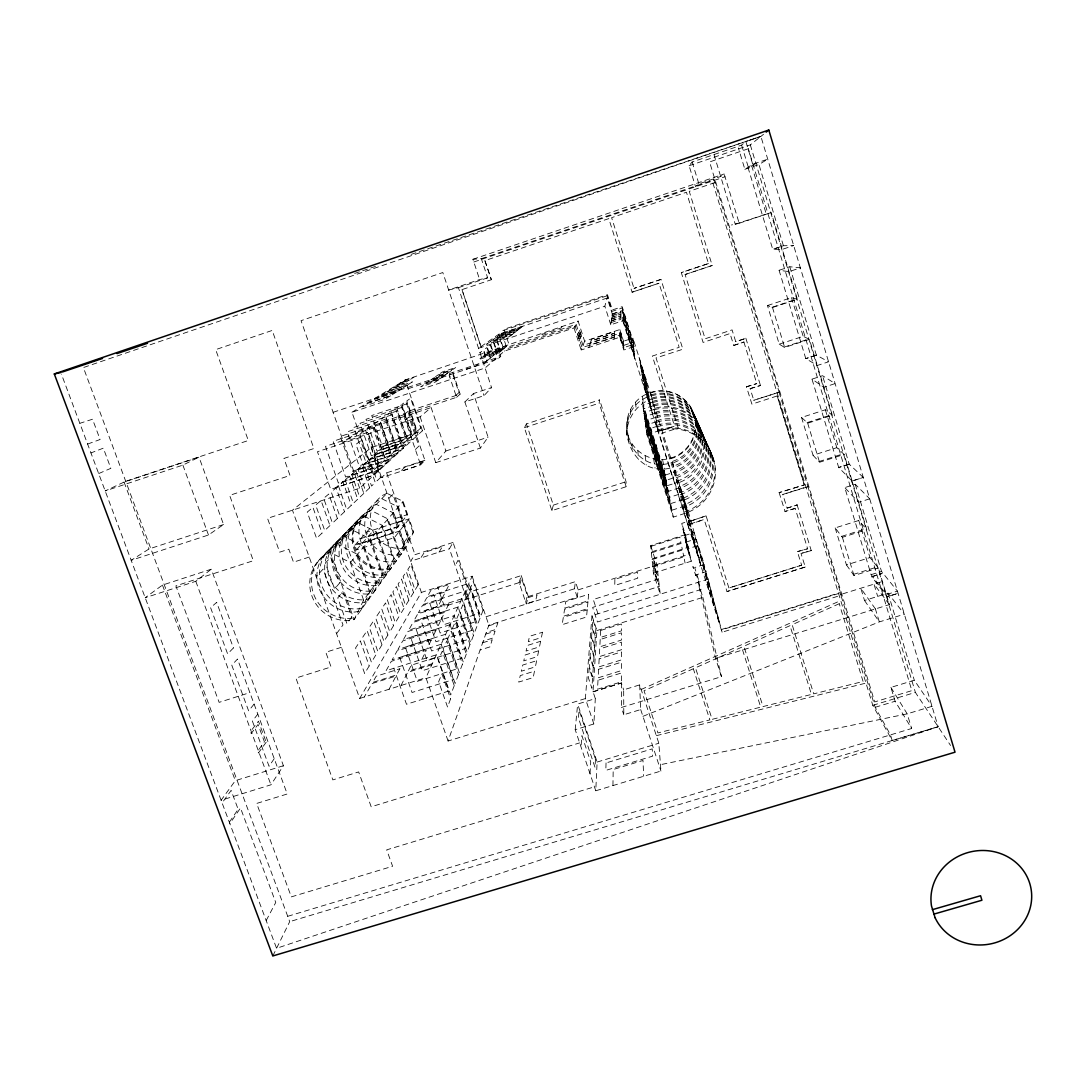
<?xml version="1.0" encoding="UTF-8"?>
<svg xmlns="http://www.w3.org/2000/svg" width="1086" height="1086" viewBox="0 0 1086 1086"><rect width="100%" height="100%" fill="white"/><g stroke="black" fill="none" stroke-linecap="round" stroke-linejoin="round"><path stroke-width="0.75" stroke-dasharray="5 3.75" d="M620.758 340.407L620.771 338.547L623.744 347.846M620.771 338.289L620.785 336.511M620.785 336.266L620.785 334.556M620.798 332.696L623.635 343.447M612.938 785.572L613.196 769.526L642.993 760.458L643.672 776.259M619.726 337.217L619.848 329.56L584.635 341.248L581.173 350.004L619.726 337.217L623.798 349.977L634.048 346.597L632.934 338.113L623.568 341.221L623.798 349.977M639.654 684.899L640.699 709.552L623.798 714.751L623.663 689.841L639.654 684.899L658.835 743.245L660.94 771.033L595.766 790.784L597.124 762.06L577.657 704.054L595.318 698.597L593.024 691.714L596.92 630.572L591.979 615.681L708.14 579.164L697.497 545.756L690.995 520.465L672.519 462.432C628.957 476.998 607.644 409.137 651.233 395.575L632.934 338.113M595.766 790.784L575.2 729.683L593.866 723.955L595.318 698.597M590.024 773.694L590.716 761.897L581.906 735.697L581.01 746.924M593.866 723.955L585.368 698.583L591.979 615.681M614.011 339.076L614.16 337.271L589.494 345.457L588.843 347.411M614.174 336.986L614.323 335.262L590.214 343.257L589.589 345.131M614.337 334.99L614.472 333.348L590.893 341.167L590.309 342.959M626.839 435.011C626.16 419.033 636.763 403.856 651.885 398.82L673.632 467.102C627.151 482.646 606.993 406.87 650.595 392.453A34.643 34.304 -37.1 0 1 693.981 414.458A34.643 34.304 -37.1 0 1 671.433 457.898L684.777 513.447L673.279 517.112L646.889 434.671L642.369 401.929M575.2 729.683L577.657 704.054M585.368 698.583L448.084 741.019L488.863 625.115L577.236 597.205L578.173 589.874L575.431 581.621L528.312 596.553L526.316 604.02L519.108 582.625L521.253 575.607L469.98 591.924L466.736 599.282L449.414 548.769L453.038 542.443L469.98 591.924M577.236 597.205L574.453 588.788L575.431 581.621M612.273 313.935L622.549 310.515L622.78 320.791L610.78 324.782L612.273 313.935L607.183 298.012L498.773 334.244L478.478 348.375M626.174 486.718L599.146 403.191L599.608 399.906L526.425 423.907L524.375 427.694L551.878 510.624L626.174 486.718L626.065 481.695L599.608 399.906M551.878 510.624L553.344 505.126L526.425 423.907M525.665 602.078L527.389 595.685L521.592 578.485L519.76 584.58M610.78 324.782L604.834 306.211L607.183 298.012M465.052 594.381L467.699 588.544L458.02 560.281L455.197 565.657M448.084 741.019L425.929 677.678L472.152 576.204L421.382 592.413L359.697 698.461L292.46 510.189L371.127 447.676L422.454 430.748L405.105 380.005L578.119 321.062L584.635 341.248M421.816 659.501L426.282 650.31L391.313 661.333L386.059 670.754L436.355 654.804L448.952 690.995L406.49 704.257L393.784 668.202M441.038 619.93L444.69 612.409L412.979 622.468L408.689 630.179L454.179 615.653L465.514 648.491L427.083 660.587L415.666 627.871M363.62 600.151L354.077 619.59L348.715 620.554A36.544 35.417 34.7 0 1 311.831 595.793A36.544 35.417 34.7 0 1 325.352 554.797L330.253 552.448L386.955 493.288L403.11 501.433L407.644 514.547L392.82 532.968L354.85 545.253L356.466 549.855L394.435 537.584L409.137 518.864L413.657 531.923L405.865 547.724L354.077 619.59L330.253 552.448L350.33 562.548L363.62 600.151L413.657 531.923M361.027 609.938L370.34 590.988L357.43 554.335L337.868 544.493M367.638 600.789L376.706 582.286L364.149 546.543L345.104 536.946M373.91 592.074L382.774 574.019L370.543 539.131L351.973 529.778M379.869 583.793L388.544 566.159L376.638 532.086L358.516 522.963M385.571 575.906L394.042 558.666L382.435 525.38L364.747 516.461M409.069 538.167L401.128 554.308L396.702 555.109A30.082 29.403 37.7 0 1 366.389 534.638A30.082 29.403 37.7 0 1 377.724 500.646L381.77 498.691L398.277 507.026M272.803 955.965L289.704 921.647L83.378 367.557L760.892 136.374L938.141 726.738L276.577 948.309L61.4 374.113M401.033 685.497L407.644 672.37L431.807 664.781M442.124 598.427L445.504 591.816L426.73 597.802L422.983 604.522L465.446 590.92L475.98 621.626L440.115 632.975L429.499 602.363M446.047 590.757L449.292 584.431L430.911 590.295L427.327 596.73L468.88 583.399L479.157 613.454L444.065 624.572L433.708 594.612M266.179 920.561L275.749 902.452L240.508 807.984L229.852 823.636M389.06 689.243L396.037 676.021L371.982 683.583L364.272 697.022M420.106 416.78L435.771 462.663L445.884 450.989L431.128 407.576L420.106 416.78L343.529 442.097L358.679 431.549L351.959 412.246L485.035 368.018L504.366 351.117L574.019 327.918L578.119 321.062M439.056 552.163L442.369 546.652L424.327 552.448L420.689 558.068M283.419 765.711L235.323 780.658L221.096 800.273L270.93 784.811L283.419 765.711L211.254 569.213L162.452 585.082L145.198 597.721L195.792 581.295L211.254 569.213M453.038 542.443L415.001 554.674L410.562 561.258L449.414 548.769M274.174 758.734L269.043 766.268L252.386 721.077L257.789 714.167M229.322 822.197L238.16 809.274L231.114 790.432L222.101 802.948M435.771 462.663L480.392 448.056L488.103 437.156L473.469 393.566L491.564 387.58L458.428 287.681L448.667 290.016L479.618 279.55L487.641 277.812L481.329 258.685L472.912 259.282L479.618 279.55M336.551 633.667L343 624.952L323.112 569.105L316.162 576.571M404.033 542.457L407.807 537.353L392.847 494.198L388.788 498.555M561.978 326.587L560.851 328.067L541.833 334.407L543.312 332.805M254.083 704.108L248.626 710.868L231.78 665.175L237.508 659.039L287.247 793.988L256.663 803.436L291.347 896.873L392.603 866.275L386.697 849.849L594.449 786.834M713.991 154.565L735.236 224.164L739.199 223.309L724.158 173.964L720.683 176.489L698.882 183.887L695.542 186.683L689.094 165.751L692.149 162.004L741.629 145.13L745.851 141.506L752.734 164.298L744.86 169.321L738.385 147.94M350.33 562.548L403.11 501.433M356.466 549.855L373.584 530.389M354.85 545.253L372.077 526.086M424.897 460.288L386.63 472.831L381.539 477.691L420.635 464.889L424.897 460.288L408.132 411.336L460.125 394.123L452.794 372.389L449.102 375.104L456.595 397.3L380.792 422.4L387.648 442.219M480.392 448.056L464.876 401.969L484.017 395.643L491.564 387.58M318.334 560.878L360.376 517.574M464.876 401.969L473.469 393.566M415.368 449.509L418.897 446.075L408.933 417.01L405.227 419.956M309.198 557.077L293.478 562.168L288.822 549.19L279.686 552.15L267.523 518.348L359.656 488.198L422.454 430.748M378.797 469.668L384.172 464.781L349.624 476.116L343.475 481.261M385.041 463.993L390.145 459.337L356.439 470.414L350.602 475.288M390.974 458.591L395.82 454.165L362.941 464.984L357.389 469.627M396.607 453.459L401.223 449.251L369.118 459.812L363.837 464.238M401.969 448.572L406.381 444.554L375.009 454.885L369.973 459.093M456.595 397.3L460.125 394.123M408.092 388.734L498.08 358.801L500.741 356.439L497.877 347.805M455.916 395.318L458.971 392.616L452.943 374.724L449.767 377.086M404.06 439.355L408.132 435.785L389.548 441.907L385.123 445.599M369.892 466.912L365.235 470.957L355.95 444.35L360.796 440.78L375.267 482.537L371.561 486.053L364.041 464.482L367.869 461.279M483.609 363.715L486.854 361L483.27 350.235L479.931 352.692M478.22 364.109L475.709 366.131L466.315 369.254L469.003 367.177M689.094 165.751L750.317 144.886L763.539 134.284M408.132 411.336L403.476 414.879L420.635 464.889M779.178 392.222L753.725 400.286L779.178 392.222L714.031 179.706L712.294 181.009L872.791 705.33L892.19 740.516L938.128 726.71L289.704 921.647M223.567 524.538L148.999 548.973L131.175 560.308L208.471 535.004L223.567 524.538L199.009 457.152L124.076 482.075L105.179 490.94L182.869 465.107L199.009 457.152M756.29 163.049L748.213 168.181L772.743 249.332L782.314 249.359L793.676 245.545L783.427 245.735L772.743 249.332L783.427 245.762L758.965 164.543L767.734 159.167L752.734 164.298M351.959 412.246L405.105 380.005M386.955 493.288L382.991 495.189A29.431 28.793 38.1 0 0 401.535 548.525L405.865 547.724M369.973 511.004L365.724 513.054A31.562 30.788 36.8 0 0 353.873 548.661A31.562 30.788 36.8 0 0 385.693 570.123L390.336 569.281M366.009 515.131L361.706 517.207A32.051 31.25 36.6 0 0 349.692 553.358A32.051 31.25 36.6 0 0 382.014 575.146L386.725 574.29M364 517.235L359.642 519.325A32.309 31.494 36.5 0 0 347.547 555.76A32.309 31.494 36.5 0 0 380.127 577.711L384.878 576.856M359.846 521.565L355.434 523.683A32.824 31.983 36.2 0 0 343.162 560.688A32.824 31.983 36.2 0 0 376.272 582.978L381.091 582.11M357.728 523.778L353.276 525.909A33.096 32.227 36.1 0 0 340.923 563.2A33.096 32.227 36.1 0 0 374.29 585.666L379.163 584.784M353.371 528.325L348.85 530.484A33.639 32.729 35.8 0 0 336.307 568.358A33.639 32.729 35.8 0 0 370.245 591.205L375.186 590.309M351.158 530.633L346.597 532.819A33.924 32.987 35.7 0 0 333.959 571.005A33.924 32.987 35.7 0 0 368.168 594.028L373.15 593.119M346.583 535.412L341.941 537.638A34.494 33.53 35.5 0 0 329.112 576.435A34.494 33.53 35.5 0 0 363.905 599.839L368.982 598.915M344.235 537.855L339.565 540.095A34.793 33.802 35.4 0 0 326.628 579.205A34.793 33.802 35.4 0 0 361.733 602.798L366.837 601.888M339.429 542.878L334.664 545.158A35.39 34.358 35.1 0 0 321.537 584.92A35.39 34.358 35.1 0 0 357.253 608.92L362.452 607.984M336.959 545.443L332.167 547.738A35.702 34.643 35 0 0 318.931 587.838A35.702 34.643 35 0 0 354.959 612.042L360.199 611.092M331.882 550.738L327.008 553.073A36.34 35.227 34.8 0 0 313.555 593.852A36.34 35.227 34.8 0 0 350.235 618.477L355.57 617.527M641.161 689.488L840.713 600.558M98.69 473.564L110.853 468.337L103.333 448.165L90.953 452.93M642.926 716.339L879.334 621.911L904.353 614.201M87.627 444.065L100.102 439.504L92.527 419.223L79.848 423.309M749.449 140.338L760.906 136.402L407.644 255.549M472.912 259.282L724.158 173.964M481.329 258.685L714.031 179.706M744.86 169.321L758.965 164.543M473.808 262.011L725.014 176.76M484.913 260.613L491.374 279.713L484.913 260.613L608.771 218.625L632.106 292.229L659.026 283.229L679.171 347.33L652.347 356.045L674.582 426.187L658.089 431.536L674.582 426.187M715.036 182.543L689.243 191.34L712.212 265.473L685.103 274.527L705.126 338.778L732.086 329.886L735.724 341.656L745.973 338.289L735.724 341.656M354.647 273.428L361.081 271.256M362.683 270.713L369.104 268.554M370.706 268.011L377.127 265.839M458.428 287.681L487.641 277.812M461.984 289.623L481.247 347.452L461.984 289.623L491.374 279.713M735.236 224.164L771.223 212.544L797.368 299.288L772.499 307.487L767.463 305.546L779.232 344.181L784.649 347.452L809.437 339.334L832.324 415.259L807.685 423.201L801.536 417.458L825.36 409.775L832.324 415.259M738.792 223.404L771.223 212.544M660.967 279.428L634.02 288.387L660.967 279.428L682.877 349.217L656.039 357.932L678.261 428.06L661.713 433.205L691.714 528.706M733.756 345.416L744.005 342.063L733.756 345.416L730.009 333.565L703.09 342.429L681.302 272.586L708.466 263.545L686.447 192.249L611.608 217.675L634.034 288.428M708.466 263.545L681.302 272.586M632.093 292.175L658.985 283.202M685.103 274.527L712.212 265.473M478.641 348.267L604.834 306.211M404.521 380.358L413.888 377.236L410.169 379.53L400.639 382.706M399.648 383.304L409.218 380.114L405.336 382.53L395.589 385.774M394.557 386.399L404.345 383.141L400.272 385.666L390.295 388.978M612.246 314.125L620.975 311.22L620.961 312.442L612.07 315.402M612.029 315.727L620.961 312.754L620.961 314.03L611.852 317.058M611.798 317.397L620.961 314.356L620.948 315.7L611.608 318.809M611.554 319.162L620.948 316.04L620.948 317.451L611.35 320.641M125.732 481.302L248.314 440.509L215.68 349.624L272.206 330.443L313.881 448.532L283.948 458.428L290.016 475.464L229.635 495.365L253.337 560.715L175.878 585.87L219.128 702.357L249.943 692.596M333.103 412.3L500.741 356.439M611.309 321.022L620.948 317.818L620.934 319.298L611.092 322.583M779.083 270.292L789.753 266.735L800.368 267.862L789.033 271.636L779.083 270.292L805.785 358.611L817.31 365.466L828.577 361.801L816.373 355.136L789.753 266.735M358.679 431.549L431.128 407.576M623.676 345.402L633.464 342.158L622.169 306.673L612.355 309.944L607.481 294.7L503.958 329.316L509.633 346.488L576.164 324.334L582.978 345.429L619.794 333.212L623.69 345.606M767.463 305.546L791.49 297.605L797.368 299.288M771.997 307.297L796.771 299.112M445.884 450.989L488.103 437.156M524.375 427.694L599.146 403.191M779.232 344.181L803.178 336.334L809.437 339.334M784.106 347.113L808.798 339.036M652.577 402.187L642.844 405.377L665.243 475.695M653.31 405.73L643.346 408.988L666.125 480.284L676.035 477.107M654.071 409.436L643.862 412.761L667.184 485.7L677.325 482.455M654.858 413.318L644.405 416.712L668.284 491.388L678.669 488.048M746.449 386.779L756.793 383.602L746.449 386.779L751.906 404.155L777.196 395.956L804.427 484.872L779.137 492.61L804.427 484.872M655.686 417.391L644.989 420.866L669.438 497.347L680.08 493.94M750.141 388.652L760.485 385.489L750.141 388.652L753.86 400.449M656.568 421.667L645.586 425.237L670.795 504.352M657.492 426.174L646.224 429.825L671.935 510.189L683.135 506.605M811.989 379.136L822.564 375.702L835.12 383.602L823.88 387.254L811.989 379.136L838.704 467.509L852.143 481.003L863.302 477.473L849.211 464.143L822.564 375.702M646.889 434.671L658.455 430.911A43.834 43.304 -24.3 0 1 713.448 458.726A43.834 43.304 -24.3 0 1 684.777 513.447M395.684 518.416L407.644 514.547M402.92 520.411L366.593 532.194L368.127 536.593L404.454 524.823M397.191 522.733L409.137 518.864M807.061 422.617L831.618 414.703M553.344 505.126L626.065 481.695M665.121 475.111L674.813 471.989M801.536 417.458L813.047 455.278L836.804 447.676L844.121 454.423L866.791 529.642L842.383 537.312L835.175 527.918L858.782 520.479L866.791 529.642M670.659 503.605L681.574 500.117M852.143 481.003L863.289 477.446M818.898 461.564L843.388 453.744M813.047 455.278L819.563 462.269L844.121 454.423M697.497 545.756L687.397 548.959L681.764 523.398L690.995 520.465M706.076 515.864L689.786 521.361L706.076 515.864L728.923 587.988L801.644 565.195L797.368 551.62L807.631 548.769L797.368 551.62M721.24 629.554L840.333 592.549L841.148 595.237L722.095 632.228L687.805 524.674L704.162 519.475L727.009 591.531L805.269 567.028L800.993 553.453L811.256 550.616L800.993 553.453M787.092 508.126L797.205 504.922L787.092 508.126L782.789 494.456L807.875 486.474L840.564 592.902L721.348 629.961M687.872 524.972L704.162 519.475M808.079 486.732L782.789 494.456M519.108 582.625L444.364 606.395L437.726 587.187M650.69 545.634L656.935 564.964L660.234 594.218L653.419 573.164L650.69 545.634L685.347 534.624L681.764 523.398M684.451 535.615L694.103 532.547L704.271 564.516L694.66 567.544L699.262 581.96M650.758 546.407L679.836 537.176L680.922 542.552L651.315 551.946M341.425 647.297L325.8 652.252L331.081 666.94L295.908 678.071L332.845 779.897L358.651 771.929L371.181 806.776L579.652 742.892M855.266 484.275L881.52 571.412L897.416 591.123L886.366 594.544L871.108 574.657L844.786 487.6L855.266 484.275L869.71 498.786M651.396 552.883L681.112 543.462L682.252 549.068M685.89 542.131L695.759 539.009L706.158 571.67L696.33 574.779L701.027 589.494L597.463 621.993L592.644 607.413L659.351 586.413L652.686 565.82L689.719 554.104L685.85 541.928M795.061 508.275L784.974 511.479L795.251 508.547L807.631 548.769M528.013 597.68L537.068 594.816L535.615 600.762L526.411 603.68M652.075 559.629L682.442 550.018L683.637 555.883M486.012 616.767L574.453 588.788M578.173 589.874L656.935 564.964M652.781 566.702L683.841 556.874L685.09 563.023M869.71 498.827L858.564 502.316L844.786 487.6M653.419 573.164L691.307 561.204L685.347 534.624M488.591 625.875L497.782 622.984L495.623 629.527L486.284 632.473M485.686 634.143L495.08 631.183L492.813 638.025L483.27 641.039M435.024 657.709L411.268 665.189L408.214 671.243L432.323 663.668M482.646 642.79L492.243 639.763L489.881 646.917L480.121 649.985M841.65 536.362L865.99 528.706M359.697 698.461L425.929 677.678M596.92 630.572L702.873 597.381L698.067 582.34L715.579 658.333L721.457 676.673L621.396 707.475L623.798 714.751M835.175 527.918L846.442 564.924L869.981 557.566L878.343 567.937L889.393 604.603L715.579 658.333M871.732 576.734L882.144 573.462L871.732 576.734L887.018 596.743L898.081 593.323L887.018 596.743M853.229 574.453L877.488 566.892M846.442 564.924L854.003 575.526L878.343 567.937M871.108 574.657L881.52 571.412M892.19 740.516L890.466 734.855L875.194 707.285L840.686 594.49L884.371 580.888M875.397 608.92L860.804 588.245L864.51 600.477L888.077 593.173L904.339 614.16M593.024 691.714L621.382 682.945L623.663 689.841M593.065 691.85L621.423 683.08M287.722 916.299L911.629 728.516L895.122 701.244L890.914 687.397L914.303 680.243L932.005 706.294M597.124 762.06L658.835 743.245M932.019 706.334L907.19 713.855L658.958 764.992M872.791 705.33L915.389 692.406L950.576 745.498M875.194 707.285L895.122 701.244M656.351 735.684L865.99 683.094M731.462 224.992L732.548 224.748M626.595 427.137C627.233 448.912 650.908 465.012 671.433 457.898M777.196 395.956L804.237 484.627M851.845 481.817L852.619 482.591M857.316 499.94L858.103 500.782M889.393 604.603L873.972 584.119L877.678 596.404M864.51 600.477L879.321 621.871L875.384 608.893M840.686 594.49L841.148 595.237M890.914 687.397L907.19 713.855L911.629 728.516M805.269 567.028L727.009 591.531M801.644 565.195L728.923 587.988M694.022 414.567L713.502 458.889M124.076 482.075L148.999 548.973M162.452 585.082L235.323 780.658M195.792 581.295L270.93 784.811M182.869 465.107L208.471 535.004M356.615 555.272L369.566 592.019M369.824 539.973L382.082 574.969M363.389 547.425L375.987 583.277M381.77 526.14L393.417 559.521M375.946 532.887L387.892 567.055M359.656 488.198L301.053 320.655L442.816 272.532L484.017 395.643M386.63 472.831L415.001 554.674M397.707 507.691L402.363 521.117M403.897 525.543L408.526 538.914M371.127 447.676L421.382 592.413M392.63 513.569L397.395 527.28M398.969 531.801L403.72 545.471M387.322 519.705L398.684 552.326M402.553 502.071L407.101 515.212M408.594 519.542L413.128 532.629M472.152 576.204L488.863 625.115M521.253 575.607L528.312 596.553M495.148 349.991L498.08 358.801M597.992 613.78L593.268 599.513L658.51 578.947L651.994 558.788L688.198 547.33L684.411 535.412M498.773 334.244L504.366 351.117M640.699 709.552L660.94 771.033M574.019 327.918L581.173 350.004M716.801 612.463L703.742 569.865M718.81 620.092L705.859 578.132M719.326 622.047L708.099 586.847L709.986 594.164M622.78 320.791L687.805 524.674M619.848 329.56L623.581 341.398M642.423 402.322L664.265 470.727M683.04 529.181L687.194 544.14M643.401 409.408L666.247 480.908M686.026 542.742L690.262 557.865M687.357 548.742L691.307 561.204M643.93 413.209L667.306 486.352M644.473 417.187L668.419 492.067M645.057 421.368L669.573 498.053M646.292 430.382L672.085 510.977M622.549 310.515L634.048 346.597M709.959 586.454L697.959 547.371M712.131 594.694L699.791 554.512M714.412 603.354L701.719 562.005M743.869 341.954L756.793 383.602M779.137 492.61L785.137 511.75M779.001 392.073L807.875 486.474M692.149 162.004L698.882 183.887M745.838 338.194L760.485 385.489M797.029 504.651L811.256 550.616M741.629 145.13L748.281 167.122L751.729 165.941L766.173 213.766M772.499 307.487L784.649 347.452M807.685 423.201L819.563 462.269M842.383 537.312L854.003 575.526M888.077 593.173L914.303 680.243M750.317 144.886L915.389 692.406M791.49 297.605L803.178 336.334M825.36 409.775L836.804 447.676M858.782 520.479L869.981 557.566M707.896 578.594L722.095 632.228M684.669 500.755L685.592 504.406M690.072 522.203L682.089 496.234L683.026 500.076M693.438 535.52L683.515 502.031M695.23 542.688L685.008 508.112M697.131 550.208L686.583 514.506M678.166 480.324L687.017 510.081L679.415 485.388M688.225 521.199L699.126 558.123L689.963 528.258M689.067 528.706L672.953 476.605L674.148 481.831M676.917 480.935L676.985 481.179A38.512 38.105 -31 0 0 702.18 433.097A38.512 38.105 -31 0 0 653.908 408.635M702.873 597.381L721.457 676.673M695.366 574.114L695.705 575.566L692.949 566.512L693.262 567.937M671.84 474.623L656.025 423.513L656.867 427.735M684.56 532.316L685.768 537.719M687.384 544.941L688.7 550.846M650.595 392.453L658.455 430.911M662.582 459.541L664.401 468.813M664.157 470.157L673.279 517.112M645.708 378.362L646.061 380.263M647.813 389.535L640.278 364.991L648.451 392.915M649.129 396.471L640.74 367.747M649.835 400.218L641.215 370.638M650.582 404.141L641.704 373.679M655.944 444.636L656.623 448.518M656.718 449.034L657.437 453.093M657.532 453.636L658.292 457.885M658.387 458.468L659.175 462.921M659.283 463.518L660.112 468.188M660.234 468.826L661.102 473.727M661.211 474.392L662.134 479.564M662.256 480.256L663.22 485.7M639.043 357.43L646.618 383.209L639.437 359.833M642.233 376.883L651.356 408.282L642.79 380.236M650.826 428.631L651.41 432.187M651.491 432.676L652.102 436.409M652.184 436.911L652.835 440.821M652.917 441.35L653.596 445.436M653.691 445.993L654.396 450.296M654.491 450.88L655.238 455.387M655.333 455.998L656.12 460.749M656.215 461.401L657.044 466.396M653.636 458.835L655.062 468.08M642.41 396.363L643.346 402.892M633.477 344.968L633.722 346.841M634.02 349.285L623.065 312.293M634.36 351.837L623.12 313.854M634.699 354.538L623.16 315.483M635.446 360.376L623.323 320.899L623.364 322.501M645.193 455.876L646.251 464.984M635.514 402.241L636.152 409.028M637.835 450.812L638.554 459.704M630.382 409.693L630.79 416.807M632.025 444.025L632.514 452.618M628.197 435.948L628.509 444.201M627.341 418.178L627.613 425.658M623.215 317.193L635.066 357.375L623.269 318.999M621.382 682.945L621.396 707.475M653.392 406.178A37.915 37.535 -31.9 0 1 700.932 430.26A37.915 37.535 -31.9 0 1 676.198 477.745M654.682 412.476A39.435 39.015 -29.7 0 1 704.122 437.509A39.435 39.015 -29.7 0 1 678.383 486.854M654.166 409.897A38.811 38.404 -30.6 0 1 702.818 434.536A38.811 38.404 -30.6 0 1 677.488 483.121M652.672 402.621A37.073 36.693 -33.2 0 1 699.14 426.16A37.073 36.693 -33.2 0 1 674.963 472.6M653.148 404.969A37.63 37.25 -32.3 0 1 700.321 428.875A37.63 37.25 -32.3 0 1 675.777 476.007M657.6 426.744A42.843 42.34 -25.4 0 1 711.33 453.921A42.843 42.34 -25.4 0 1 683.325 507.433M658.252 429.893A43.589 43.073 -24.6 0 1 712.932 457.559A43.589 43.073 -24.6 0 1 684.424 511.981M656.677 422.21A41.757 41.282 -26.7 0 1 709.049 448.708A41.757 41.282 -26.7 0 1 681.75 500.89M657.288 425.21A42.476 41.987 -25.9 0 1 710.556 452.156A42.476 41.987 -25.9 0 1 682.795 505.221M655.795 417.893A40.725 40.277 -28 0 1 706.864 443.753A40.725 40.277 -28 0 1 680.257 494.673M656.378 420.744A41.404 40.942 -27.1 0 1 708.303 447.025A41.404 40.942 -27.1 0 1 681.248 498.786M654.953 413.807A39.748 39.313 -29.3 0 1 704.787 439.029A39.748 39.313 -29.3 0 1 678.845 488.754M655.51 416.508A40.399 39.951 -28.4 0 1 706.158 442.151A40.399 39.951 -28.4 0 1 679.782 492.677M652.442 401.467A36.802 36.435 -33.6 0 1 698.556 424.843A36.802 36.435 -33.6 0 1 674.555 470.944M651.98 399.214A36.259 35.906 -34.5 0 1 697.416 422.25A36.259 35.906 -34.5 0 1 673.782 467.699M650.677 392.86A34.738 34.399 -36.9 0 1 694.198 414.92A34.738 34.399 -36.9 0 1 671.569 458.482M651.749 398.128A36.001 35.648 -34.9 0 1 696.859 420.988A36.001 35.648 -34.9 0 1 673.401 466.111M651.315 395.969A35.485 35.132 -35.7 0 1 695.773 418.504A35.485 35.132 -35.7 0 1 672.655 462.989M651.098 394.924A35.227 34.888 -36.1 0 1 695.244 417.295A35.227 34.888 -36.1 0 1 672.288 461.469M614.88 579.327L614.757 585.449L637.726 578.2L637.414 572.2L614.88 579.327M606.042 762.956L605.825 770.381L652.672 756.141L652.211 748.878L606.042 762.956M595.467 759.06L595.047 767.476L578.404 717.927L579.096 710.285L595.467 759.06M598.006 680.243L597.517 689.23L621.396 681.832L621.396 672.994L598.006 680.243M598.603 669.275L598.142 677.8L621.396 670.591L621.396 662.188L598.603 669.275M599.16 658.849L598.725 666.953L621.382 659.908L621.382 651.926L599.16 658.849M599.689 648.926L599.282 656.636L621.382 649.754L621.382 642.152L599.689 648.926M600.205 639.478L599.798 646.822L621.382 640.088L621.382 632.853L600.205 639.478M600.68 630.45L600.314 637.468L621.382 630.885L621.368 623.975L600.68 630.45M592.562 678.234L591.884 688.293L588.436 677.949L589.182 668.121L592.562 678.234M593.282 667.32L592.644 676.863L589.291 666.777L589.997 657.451L593.282 667.32M593.974 656.935L593.377 666.017L590.092 656.175L590.77 647.297L593.974 656.935M594.639 647.066L594.056 655.7L590.865 646.089L591.517 637.658L594.639 647.066M595.264 637.658L594.721 645.885L591.598 636.505L592.209 628.455L595.264 637.658M595.861 628.685L595.345 636.532L592.304 627.355L592.888 619.685L595.861 628.685M614.622 331.501L614.486 333.076L590.988 340.882L591.558 339.158L614.622 331.501M587.2 609.87L586.521 617.011L562.168 624.667L563.308 617.391L587.2 609.87M587.947 601.915L587.309 608.73L563.498 616.224L564.584 609.273L587.947 601.915M588.666 594.286L588.055 600.816L564.761 608.146L565.806 601.508L588.666 594.286M534.488 671.162L533.172 677.583L518.728 682.089L520.262 675.587L534.488 671.162M536.633 660.709L535.384 666.818L521.294 671.216L522.76 665.039L536.633 660.709M538.683 650.758L537.489 656.582L523.751 660.885L525.135 654.994L538.683 650.758M540.624 641.283L539.484 646.835L526.072 651.03L527.402 645.437L540.624 641.283M542.484 632.242L541.398 637.536L528.298 641.65L529.561 636.301L542.484 632.242M450.609 698.841L447.527 707L438.676 681.601L441.921 673.877L450.609 698.841M454.247 685.646L450.704 694.931L438.459 659.745L442.274 651.152L454.247 685.646M458.482 674.582L455.115 683.393L443.197 649.075L446.821 640.93L458.482 674.582M462.5 664.062L459.297 672.451L447.704 638.962L451.152 631.21L462.5 664.062M466.328 654.057L463.274 662.039L451.98 629.337L455.265 621.966L466.328 654.057M469.98 644.514L467.075 652.116L456.052 620.187L459.188 613.156L469.98 644.514M473.455 635.419L470.686 642.668L459.935 611.459L462.921 604.753L473.455 635.419M476.863 626.513L474.215 633.437L463.736 602.92L466.573 596.54L476.863 626.513M480.026 618.219L477.501 624.83L467.265 594.979L469.98 588.87L480.026 618.219M483.066 610.278L480.65 616.604L470.645 587.39L473.252 581.539L483.066 610.278M579.761 340.95L577.263 333.198L579.761 340.95M580.711 338.859L578.254 331.284L580.711 338.859M581.607 336.864L579.205 329.452L581.607 336.864M431.223 640.116L426.988 648.831L392.155 659.826L397.137 650.881L431.223 640.116M435.934 630.423L431.916 638.704L397.951 649.442L402.689 640.944L435.934 630.423M440.414 621.192L436.586 629.079L403.449 639.573L407.956 631.482L440.414 621.192M448.762 604.02L445.274 611.187L413.671 621.233L417.771 613.875L448.762 604.02M399.281 551.512L390.987 568.372L386.358 569.213A31.467 30.707 36.9 0 1 354.633 547.819A31.467 30.707 36.9 0 1 366.444 512.293L370.679 510.271L387.96 518.972L399.281 551.512M404.291 544.683L396.173 561.177L391.652 562.005A30.761 30.041 37.3 0 1 360.647 541.086A30.761 30.041 37.3 0 1 372.213 506.334L376.353 504.352L393.241 512.864L397.992 526.547L360.851 538.575L362.425 543.068L399.553 531.054L404.291 544.683M441.554 599.553L438.011 606.463L418.436 612.68L422.345 605.662L441.554 599.553M399.852 668.786L396.634 674.881L372.634 682.429L376.19 676.225L399.852 668.786M369.213 665.908L364.638 673.469L355.57 647.962L360.308 640.835L369.213 665.908M375.77 655.062L371.426 662.243L362.615 637.373L367.109 630.613L375.77 655.062M381.987 644.772L377.874 651.586L369.294 627.341L373.57 620.92L381.987 644.772M387.892 634.998L383.982 641.473L375.634 617.812L379.693 611.717L387.892 634.998M393.526 625.685L389.793 631.848L381.675 608.744L385.53 602.947L393.526 625.685M398.888 616.807L395.331 622.685L387.417 600.124L391.096 594.585L398.888 616.807M403.992 608.35L400.612 613.957L392.888 591.897L396.404 586.616L403.992 608.35M408.879 600.259L405.648 605.621L398.114 584.051L401.467 579.014L408.879 600.259M413.549 592.535L410.454 597.653L403.096 576.557L406.313 571.738L413.549 592.535M418.015 585.137L415.056 590.037L407.874 569.39L410.942 564.774L418.015 585.137M266.192 742.2L258.4 753.019L257.694 751.091L264.414 741.806L258.047 724.498L251.192 733.484L250.472 731.557L258.454 721.172L266.192 742.2M351.823 616.943L346.923 623.649L337.76 597.884L342.837 591.612L351.823 616.943M339.728 582.856L334.583 588.965L325.352 563.023L330.687 557.362L339.728 582.856M422.834 461.346L419.128 465.31L400.639 471.365L404.671 467.306L422.834 461.346M233.422 647.948L227.626 653.908L210.589 607.685L216.657 602.377L233.422 647.948M322.053 533.077L316.555 538.303L307.243 512.103L312.917 507.338L322.053 533.077M329.94 525.597L324.728 530.538L315.673 505.031L321.062 500.51L329.94 525.597M337.407 518.497L332.465 523.194L323.669 498.325L328.773 494.049L337.407 518.497M344.506 511.75L339.809 516.217L331.257 491.972L336.103 487.899L344.506 511.75M351.253 505.343L346.787 509.592L338.465 485.917L343.081 482.048L351.253 505.343M357.688 499.234L353.425 503.28L345.321 480.175L349.719 476.482L357.688 499.234M363.824 493.411L359.765 497.266L351.85 474.691L356.045 471.175L363.824 493.411M369.674 487.845L365.792 491.524L358.095 469.464L362.086 466.111L369.674 487.845M380.616 477.46L377.073 480.826L369.729 459.717L373.38 456.649L380.616 477.46M377.887 470.51L372.226 475.668L335.954 487.56L342.429 482.13L377.887 470.51M378.05 466.193L372.769 470.917L359.968 434.142L365.548 430.178L378.05 466.193M384.349 460.573L379.326 465.052L366.892 429.228L372.186 425.481L384.349 460.573M390.322 455.238L385.557 459.487L373.462 424.572L378.485 421.001L390.322 455.238M395.996 450.161L391.476 454.206L379.706 420.146L384.471 416.766L395.996 450.161M401.413 445.328L397.096 449.183L385.639 415.938L390.186 412.721L401.413 445.328M406.558 440.726L402.444 444.391L391.286 411.933L395.616 408.865L406.558 440.726M411.594 436.219L407.684 439.721L396.797 408.024L400.924 405.105L411.594 436.219M416.291 432.024L412.544 435.377L401.929 404.386L405.865 401.589L416.291 432.024M420.771 428.02L417.2 431.223L406.829 400.91L410.589 398.236L420.771 428.02M398.399 444.323L393.933 448.233L374.127 454.762L378.96 450.731L398.399 444.323M403.368 439.966L399.119 443.699L379.747 450.079L384.376 446.224L403.368 439.966M501.243 350.859L498.813 352.936L478.6 359.656L481.437 357.457L501.243 350.859M503.958 348.552L501.637 350.534L481.885 357.104L484.587 355.013L503.958 348.552M506.551 346.353L504.338 348.239L485.021 354.674L487.614 352.665L506.551 346.353M490.37 358.068L487.302 360.633L483.718 349.896L486.881 347.574L490.37 358.068M493.723 355.271L490.791 357.715L487.315 347.262L490.315 345.049L493.723 355.271M496.899 352.624L494.116 354.946L490.736 344.751L493.587 342.66L496.899 352.624M499.913 350.099L497.279 352.312L493.967 342.361L496.696 340.38L499.913 350.099M502.791 347.696L500.279 349.801L497.062 340.094L499.641 338.194L502.791 347.696M512.022 334.624L509.51 336.606L486.487 344.289L489.528 342.144L512.022 334.624M514.818 332.425L512.429 334.312L490.017 341.791L492.895 339.755L514.818 332.425M517.479 330.334L515.212 332.126L493.356 339.429L496.098 337.488L517.479 330.334M520.018 328.352L517.846 330.049L496.533 337.176L499.139 335.33L520.018 328.352M522.42 326.465L520.357 328.081L499.56 335.031L502.044 333.28L522.42 326.465M438.405 379.896L435.54 381.946L420.757 386.86L423.852 384.729L438.405 379.896M443.061 376.557L440.332 378.512L425.929 383.29L428.875 381.281L443.061 376.557M447.473 373.394L444.893 375.24L430.843 379.91L433.64 377.996L447.473 373.394M451.681 370.367L449.224 372.131L435.527 376.693L438.174 374.874L451.681 370.367M455.699 367.502L453.351 369.186L439.966 373.638L442.504 371.887L455.699 367.502M390.539 395.806L385.272 399.159L362.67 406.68L368.439 403.164L390.539 395.806M396.39 392.087L391.394 395.263L369.362 402.594L374.833 399.254L396.39 392.087M401.956 388.544L397.204 391.571L375.715 398.711L380.928 395.535L401.956 388.544M407.25 385.163L402.73 388.055L381.77 395.019L386.725 392.005L407.25 385.163M412.3 381.946L407.983 384.702L387.526 391.517L392.25 388.625L412.3 381.946M693.33 668.759L644.039 690.723L657.912 732.928L709.85 719.909L693.33 668.759M741.697 647.202L695.488 667.795L712.117 719.339L760.716 707.149L741.697 647.202M789.997 625.672L743.869 646.224L763.01 706.579L811.446 694.429L789.997 625.672M839.247 603.721L792.142 624.708L813.699 693.859L863.071 681.479L839.247 603.721M748.349 148.741L709.579 161.95L874.719 701.909L911.873 690.642L748.349 148.741M607.155 295.772L501.243 331.176L507.053 348.755L575.118 326.085L582.096 347.656L619.753 335.167L623.744 347.642L633.749 344.33L622.183 308.017L612.151 311.37L607.155 295.772M407.359 403.68L371.711 415.504L382.448 446.522L418.015 434.807L407.359 403.68M402.458 407.223L366.009 419.305L377.005 451.029L413.372 439.056L402.458 407.223M397.34 410.929L360.05 423.296L371.317 455.74L408.526 443.495L397.34 410.929M391.965 414.825L353.792 427.463L365.358 460.668L403.435 448.151L391.965 414.825M386.331 418.897L347.235 431.848L359.113 465.84L398.1 453.025L386.331 418.897M380.412 423.173L340.352 436.436L352.543 471.283L392.494 458.156L380.412 423.173M374.195 427.68L333.117 441.283L345.633 476.998L386.602 463.546L374.195 427.68M367.638 432.432L325.488 446.373L338.37 483.012L380.412 469.22L367.638 432.432M360.728 437.427L317.451 451.735L330.714 489.352L373.869 475.206L360.728 437.427M816.373 355.136L805.785 358.611L816.373 355.149M849.211 464.143L838.704 467.509L849.211 464.17M461.862 598.78L425.101 610.481L435.961 641.758L472.654 630.179L461.862 598.78M458.116 607.02L420.486 618.966L431.631 650.948L469.166 639.125L458.116 607.02M450.052 624.721L410.603 637.21L422.318 670.7L461.672 658.333L450.052 624.721M445.722 634.238L405.282 647.025L417.309 681.316L457.64 668.677L445.722 634.238M441.16 644.256L399.675 657.342L412.042 692.488L453.405 679.537L441.16 644.256M655.727 566.132L653.433 559.046L655.876 567.449L655.727 566.132M656.501 573.177L654.152 565.928L656.65 574.548L656.501 573.177M657.301 580.535L654.899 573.123L657.451 581.974L657.301 580.535M651.627 409.707L643.36 383.779L652.184 412.653L651.627 409.707M699.818 560.851L691.796 535.683L701.23 566.471L699.818 560.851M646.808 384.213L639.844 362.357L647.202 386.29L646.808 384.213M687.506 512.022L680.718 490.696L688.51 515.999L687.506 512.022"/><path stroke-width="1.5" d="M766.173 132.166L768.807 130.035L955.028 752.191L272.803 955.965L54.3 373.964L768.807 130.035M62.404 371.996L102.559 358.448M117.003 353.574L147.52 343.285M932.345 909.674L980.563 895.733L981.92 900.24L933.716 914.168M54.3 373.964L60.802 372.539M935.087 917.711L931.489 905.982A50.513 47.092 -11.9 0 1 995.713 852.089A50.513 47.092 -11.9 0 1 1018.994 928.082A50.513 47.092 -11.9 0 1 935.087 917.711"/></g></svg>
